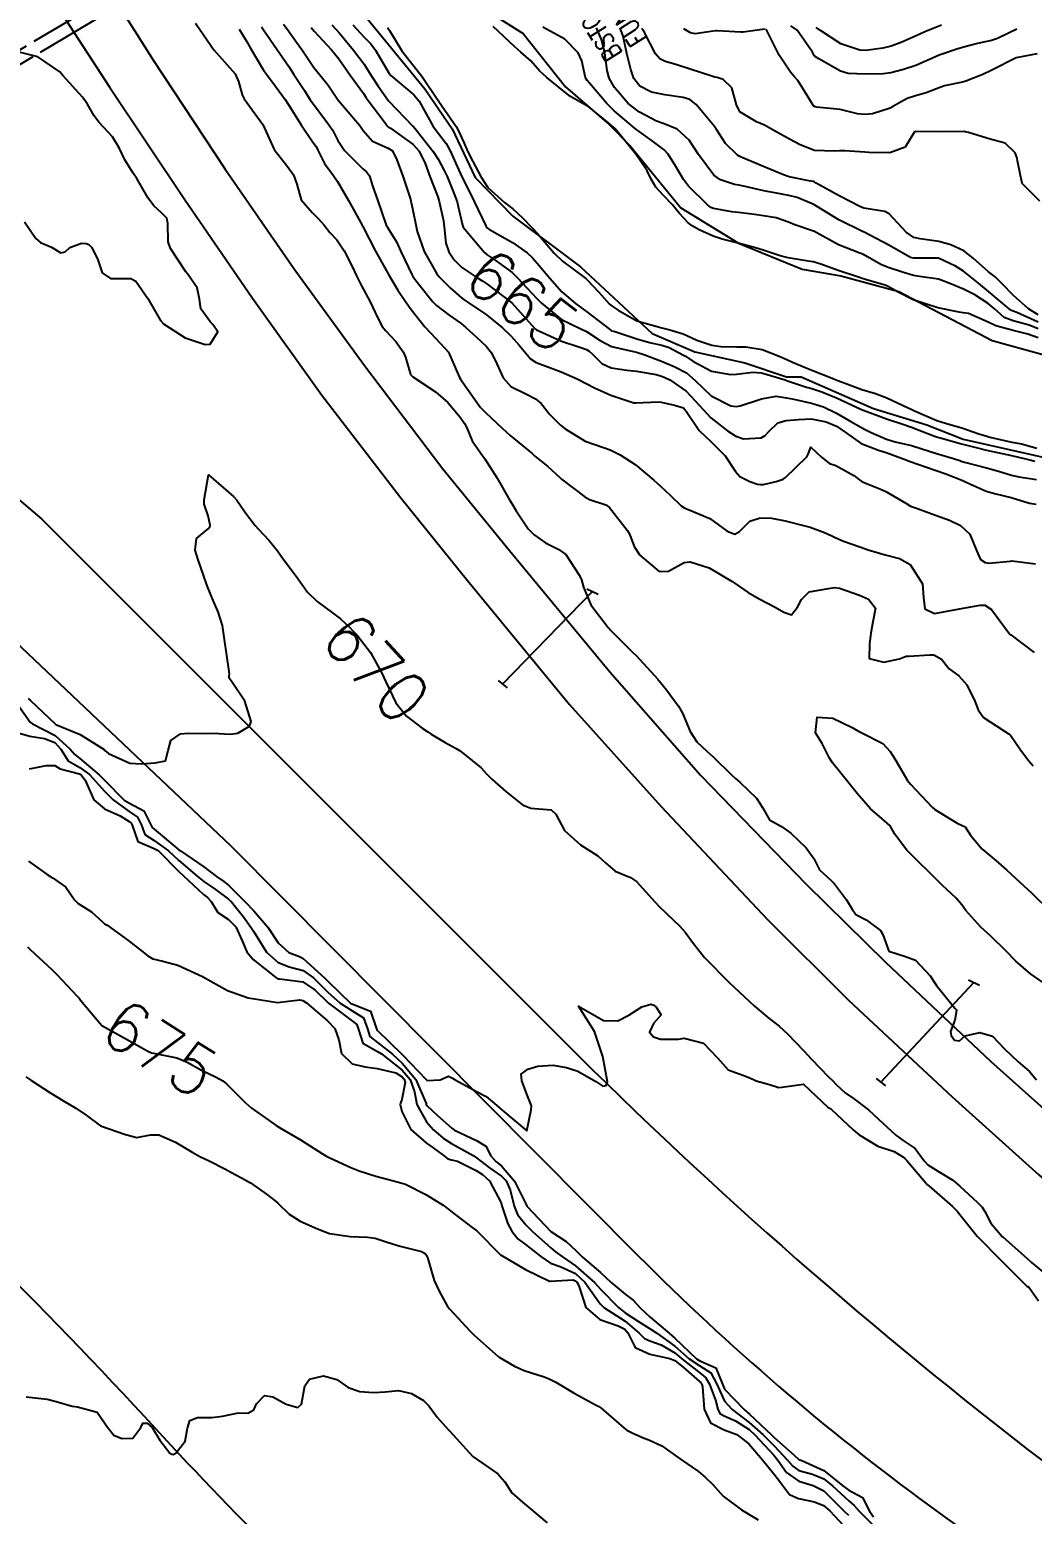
# Model space of a CAD drawing. Header units: metres. Extents: x 292545 to 299085, y 7450245 to 7463078.
# Drawn here: x 295280.7 to 295360.7, y 7462231.4 to 7462349.7 of the extents above; entities that cross this region are included whole.
import ezdxf
from ezdxf.enums import TextEntityAlignment as Align

# ---------------------------------------------------------------- set-up
doc = ezdxf.new("R2010")
doc.units = ezdxf.units.M
doc.linetypes.add('TRACEJADO', pattern=[8.7, 8, -0.7])
for name, color, linetype in [('BUEIRO', 151, 'Continuous'), ('Cotas', 45, 'Continuous'), ('Curvas de Nivel 1m', 11, 'Continuous'), ('Curvas de Nivel 5m', 15, 'Continuous'), ('Hidrografia', 140, 'Continuous'), ('Linha Férrea', 20, 'Continuous'), ('Pórtico', 62, 'Continuous'), ('TEXTO', 45, 'Continuous'), ('Vias Primárias', 230, 'Continuous')]:
    doc.layers.add(name, color=color, linetype=linetype)
doc.styles.add('ROMANS', font='romans', dxfattribs={"height": 0.2})
doc.styles.add('Style-STANDARD', font='STANDARD.shx')

msp = doc.modelspace()

# ---------------------------------------------------------------- linework, layer by layer
at = {"layer": 'BUEIRO', "linetype": 'TRACEJADO', "flags": 128}
for points in [[(295295.41, 7462357.3), (295276.47, 7462346.05)], [(295295.92, 7462356.44), (295276.98, 7462345.19)]]:
    msp.add_lwpolyline(points, dxfattribs=at)
at = {"layer": 'Curvas de Nivel 1m', "flags": 128}
for points, elevation in [([(295293.93, 7462350.24), (295295.16, 7462348.46), (295295.31, 7462348.23), (295295.39, 7462348.11), (295297.11, 7462346.21), (295297.36, 7462345.59), (295297.66, 7462344.52), (295297.81, 7462344.2), (295299.31, 7462342.18), (295300.21, 7462340.17), (295301.28, 7462338.82), (295301.75, 7462338.16), (295302.01, 7462337.4), (295302.37, 7462336.15), (295303.23, 7462335.14), (295303.75, 7462334.66), (295304.19, 7462334.13), (295304.65, 7462333.55), (295305.21, 7462332.96), (295305.79, 7462332.1), (295306.43, 7462330.85), (295306.77, 7462330.09), (295307.17, 7462329.31), (295307.84, 7462328.08), (295308.47, 7462326.74), (295308.82, 7462326.07), (295309.12, 7462325.71), (295309.92, 7462324.87), (295310.5, 7462324.05), (295310.68, 7462323.62), (295311.08, 7462322.24), (295311.26, 7462322.04), (295313.07, 7462320.85), (295314.05, 7462320.01), (295315.04, 7462318.84), (295315.38, 7462318.34), (295315.57, 7462317.99), (295315.99, 7462316.95), (295316.65, 7462315.98), (295317.01, 7462315.52), (295317.99, 7462313.96), (295318.97, 7462312.25), (295319.15, 7462311.95), (295319.52, 7462311.38), (295320.47, 7462309.93), (295320.93, 7462309.46), (295321.84, 7462308.83), (295322.92, 7462308.28), (295323.46, 7462307.89), (295324.56, 7462306.22), (295324.72, 7462305.88), (295324.88, 7462305.29), (295325.46, 7462303.87), (295326.84, 7462302.06), (295326.94, 7462301.95), (295327.02, 7462301.86), (295328.82, 7462300.08), (295329.07, 7462299.83), (295330.79, 7462297.95), (295330.85, 7462297.87), (295330.9, 7462297.81), (295331.5, 7462297.09), (295332.45, 7462295.79), (295332.76, 7462295.23), (295333.39, 7462293.78), (295333.91, 7462292.95), (295334.73, 7462292.18), (295335.21, 7462291.76), (295336.71, 7462290.3), (295337, 7462290.03), (295337.35, 7462289.73), (295338.68, 7462288.47), (295339.14, 7462287.71), (295339.7, 7462286.74), (295340.66, 7462286.2), (295341.41, 7462285.68), (295342.64, 7462284.5), (295343.25, 7462283.66), (295343.7, 7462282.74), (295344.61, 7462281.9), (295344.88, 7462281.64), (295345.85, 7462280.37), (295346.29, 7462279.62), (295346.58, 7462279.2), (295347.42, 7462278.76), (295348.56, 7462277.92), (295348.73, 7462277.6), (295349.22, 7462276.27), (295350.54, 7462275.83), (295351.36, 7462275.56), (295352.51, 7462274.29), (295353.03, 7462273.54), (295354.48, 7462271.73), (295354.58, 7462271.62), (295354.61, 7462271.53), (295354.48, 7462270.77), (295354.15, 7462269.85), (295354.18, 7462269.53), (295354.46, 7462269.17), (295354.85, 7462269.13), (295355.31, 7462269.52), (295356.47, 7462269.78), (295357.5, 7462269.49), (295358.45, 7462268.47), (295359.5, 7462267.47), (295360.43, 7462266.67), (295360.99, 7462266.02)], 669), ([(295297.41, 7462349.78), (295298, 7462348.8), (295298.36, 7462348.2), (295299.37, 7462346.51), (295299.59, 7462346.18), (295300.28, 7462345.24), (295301.09, 7462344.16), (295301.34, 7462343.78), (295302.36, 7462342.15), (295303.3, 7462340.77), (295303.56, 7462340.4), (295303.69, 7462340.13), (295304.22, 7462339.06), (295304.91, 7462338.12), (295305.27, 7462337.63), (295306.15, 7462336.1), (295307.22, 7462334.13), (295307.24, 7462334.09), (295307.27, 7462334.04), (295308.3, 7462332.08), (295309.18, 7462330.5), (295309.42, 7462330.07), (295310.06, 7462328.96), (295310.68, 7462328.05), (295311.14, 7462327.43), (295312.23, 7462326.03), (295313.11, 7462325.11), (295314.1, 7462324.01), (295314.9, 7462322.18), (295314.98, 7462322), (295315.08, 7462321.86), (295316.4, 7462319.98), (295316.67, 7462319.6), (295317.05, 7462319.2), (295318.39, 7462317.96), (295319.02, 7462317.38), (295320.77, 7462315.93), (295321, 7462315.74), (295322, 7462314.92), (295322.98, 7462314.03), (295323.13, 7462313.9), (295324.97, 7462312.49), (295325.36, 7462312.27), (295326.65, 7462311.85), (295326.96, 7462311.64), (295328.37, 7462309.84), (295328.56, 7462309.46), (295328.92, 7462308.52), (295329.37, 7462307.83), (295330.9, 7462306.54), (295331.66, 7462306.56), (295332.91, 7462307.25), (295333.37, 7462307.31), (295334.9, 7462306.83), (295336.73, 7462305.74), (295336.88, 7462305.63), (295338, 7462304.85), (295338.87, 7462304.36), (295340.16, 7462303.7), (295340.86, 7462303.3), (295341.45, 7462303.09), (295341.95, 7462303.68), (295342.26, 7462304.29), (295342.88, 7462304.92), (295344.4, 7462305.17), (295344.88, 7462305.25), (295345.3, 7462305.21), (295346.87, 7462304.65), (295347.6, 7462304.33), (295348.17, 7462303.61), (295347.94, 7462302.53), (295347.78, 7462301.61), (295347.68, 7462300.76), (295347.64, 7462299.61), (295348.81, 7462299.31), (295350.08, 7462299.58), (295350.61, 7462299.78), (295350.82, 7462299.79), (295352.48, 7462299.89), (295352.82, 7462299.89), (295353.42, 7462299.54), (295354.04, 7462298.77), (295354.8, 7462298.22), (295355.45, 7462297.51), (295356.08, 7462296.2), (295356.34, 7462295.5), (295356.76, 7462294.89), (295358.37, 7462293.86), (295358.74, 7462293.63), (295358.83, 7462293.57), (295358.92, 7462293.48), (295359.67, 7462292.4), (295360.35, 7462291.46), (295360.72, 7462291.05)], 668), ([(295299.19, 7462349.96), (295299.41, 7462349.64), (295300.42, 7462348.17), (295301.37, 7462346.78), (295301.79, 7462346.16), (295302.62, 7462344.88), (295303.09, 7462344.14), (295303.34, 7462343.78), (295304.6, 7462342.12), (295304.88, 7462341.69), (295305.3, 7462340.9), (295305.83, 7462340.1), (295307.28, 7462338.63), (295307.58, 7462338.39), (295307.81, 7462338.08), (295308.06, 7462337.28), (295308.47, 7462336.08), (295309.15, 7462334.14), (295309.19, 7462334.07), (295309.22, 7462334.01), (295309.96, 7462332.81), (295310.3, 7462332.05), (295311.18, 7462330.21), (295311.28, 7462330.04), (295311.73, 7462329.47), (295312.87, 7462328.02), (295313.15, 7462327.73), (295314.17, 7462326.98), (295315.13, 7462326.29), (295315.5, 7462325.99), (295316.34, 7462325.21), (295317.11, 7462324.49), (295317.54, 7462323.97), (295317.97, 7462323.08), (295318.46, 7462321.96), (295319.07, 7462321.28), (295320.34, 7462320.66), (295321.06, 7462320.3), (295321.49, 7462319.92), (295322.2, 7462319.06), (295323.04, 7462318.2), (295323.41, 7462317.9), (295325.02, 7462316.92), (295326.46, 7462316.41), (295327.01, 7462316.23), (295327.79, 7462315.84), (295329, 7462315.06), (295330.49, 7462313.81), (295330.98, 7462313.35), (295331.78, 7462312.61), (295332.65, 7462311.78), (295332.96, 7462311.57), (295333.29, 7462311.44), (295334.95, 7462310.75), (295336.33, 7462309.75), (295336.93, 7462309.51), (295337.32, 7462309.73), (295338.13, 7462310.54), (295338.95, 7462310.81), (295339.87, 7462310.78), (295340.95, 7462310.57), (295342.41, 7462310.2), (295342.94, 7462310.07), (295344.09, 7462309.65), (295344.67, 7462309.38), (295344.93, 7462309.24), (295345.6, 7462308.96), (295346.92, 7462308.5), (295347.58, 7462308.27), (295348.92, 7462307.86), (295350.06, 7462307.58), (295350.91, 7462307.08), (295351.9, 7462305.56), (295351.98, 7462304.45), (295352.1, 7462303.56), (295352.86, 7462303.18), (295354.73, 7462303.52), (295354.86, 7462303.56), (295356.51, 7462303.86), (295356.87, 7462303.84), (295357.41, 7462303.49), (295358.84, 7462301.57), (295358.89, 7462301.52), (295358.94, 7462301.48), (295360.82, 7462300.07)], 667), ([(295300.95, 7462350.16), (295301.41, 7462349.55), (295301.99, 7462348.74), (295302.41, 7462348.14), (295303.37, 7462346.72), (295303.84, 7462346.13), (295304.53, 7462345.3), (295305.32, 7462344.11), (295305.34, 7462344.08), (295307.04, 7462342.09), (295307.31, 7462341.69), (295308.06, 7462340.84), (295309.3, 7462340.28), (295309.65, 7462340.06), (295310, 7462339.34), (295310.46, 7462338.05), (295311.07, 7462336.22), (295311.12, 7462336.04), (295311.14, 7462335.94), (295311.24, 7462335.48), (295311.53, 7462334.04), (295311.61, 7462333.64), (295312.18, 7462332.03), (295313.18, 7462330.27), (295313.28, 7462330.12), (295313.37, 7462330.02), (295314.28, 7462329.12), (295315.16, 7462328.35), (295315.36, 7462328.2), (295315.68, 7462327.99), (295317.14, 7462326.99), (295318.43, 7462325.96), (295319.12, 7462325.28), (295319.75, 7462324.58), (295320.28, 7462323.93), (295320.65, 7462323.48), (295321.1, 7462323.2), (295322.24, 7462322.76), (295323.09, 7462322.46), (295324.38, 7462321.89), (295325.08, 7462321.53), (295325.76, 7462321.18), (295327.06, 7462320.58), (295328.89, 7462319.99), (295329.06, 7462319.98), (295330.82, 7462320.05), (295331.06, 7462320.03), (295332.14, 7462319.79), (295332.84, 7462319.57), (295333.05, 7462319.32), (295334.1, 7462317.77), (295335.02, 7462316.9), (295336.16, 7462315.75), (295336.99, 7462314.5), (295337.35, 7462314.1), (295338.15, 7462313.72), (295338.76, 7462313.49), (295338.98, 7462313.46), (295339.22, 7462313.47), (295340.24, 7462313.7), (295340.79, 7462313.89), (295340.99, 7462314.02), (295342.67, 7462315.67), (295342.79, 7462315.88), (295343.01, 7462316.44), (295343.84, 7462315.65), (295344.49, 7462315.14), (295345, 7462314.97), (295346.43, 7462314.19), (295346.98, 7462313.77), (295347.08, 7462313.71), (295347.32, 7462313.61), (295348.51, 7462313.13), (295348.98, 7462312.91), (295350.57, 7462311.97), (295350.96, 7462311.75), (295351.43, 7462311.57), (295352.95, 7462311.03), (295354.05, 7462310.63), (295354.94, 7462310.2), (295355.67, 7462309.51), (295356.22, 7462308.2), (295356.53, 7462307.5), (295356.91, 7462307.24), (295357.2, 7462307.21), (295358.91, 7462307.36), (295359.02, 7462307.37), (295360.91, 7462307.14)], 666), ([(295304.82, 7462350.12), (295305.41, 7462349.46), (295306.54, 7462348.1), (295307.38, 7462346.97), (295307.95, 7462346.08), (295308.51, 7462345.22), (295309.34, 7462344.06), (295311.28, 7462342.04), (295311.31, 7462342), (295312.88, 7462340.02), (295313.29, 7462339.41), (295313.77, 7462338.51), (295314.01, 7462338.01), (295314.55, 7462336.7), (295314.79, 7462336), (295314.88, 7462335.64), (295315.22, 7462334.13), (295315.29, 7462333.99), (295315.54, 7462333.67), (295316.97, 7462331.97), (295317.19, 7462331.78), (295317.82, 7462331.34), (295319.18, 7462330.36), (295319.39, 7462330.16), (295319.6, 7462329.94), (295320.37, 7462329.14), (295321.16, 7462328.29), (295321.52, 7462327.92), (295323.13, 7462326.63), (295324.65, 7462325.88), (295325.12, 7462325.66), (295326.2, 7462324.95), (295327.11, 7462324.47), (295328.86, 7462324.08), (295329.1, 7462324.02), (295329.69, 7462323.82), (295331.1, 7462323.3), (295332.16, 7462322.86), (295333.09, 7462322.36), (295333.79, 7462321.77), (295335.06, 7462320.54), (295336.63, 7462319.74), (295337.05, 7462319.68), (295337.37, 7462319.74), (295339.06, 7462320.31), (295340.25, 7462320.51), (295341.06, 7462320.39), (295341.64, 7462320.26), (295343.06, 7462319.96), (295344.02, 7462319.65), (295345.05, 7462319.16), (295346.18, 7462318.49), (295347.04, 7462318.01), (295347.29, 7462317.87), (295347.8, 7462317.61), (295349.03, 7462317.08), (295349.73, 7462316.87), (295351.02, 7462316.59), (295352.44, 7462316.13), (295353.01, 7462315.93), (295354.38, 7462315.53), (295354.87, 7462315.39), (295355, 7462315.34), (295355.26, 7462315.26), (295357, 7462314.79), (295357.97, 7462314.52), (295358.99, 7462314.2), (295359.58, 7462314.07), (295360.99, 7462313.86)], 664), ([(295306.48, 7462350.1), (295307.4, 7462349.13), (295307.92, 7462348.61), (295308.28, 7462348.08), (295309.37, 7462346.22), (295309.51, 7462346.06), (295311.35, 7462344.54), (295311.77, 7462344.04), (295312.34, 7462343.02), (295312.88, 7462342.02), (295313.31, 7462341.45), (295313.93, 7462340.64), (295314.26, 7462340.01), (295314.58, 7462339.3), (295315.18, 7462337.99), (295315.27, 7462337.8), (295316.19, 7462335.98), (295317.09, 7462334.1), (295317.16, 7462333.97), (295317.22, 7462333.9), (295317.39, 7462333.8), (295319.21, 7462332.76), (295320.39, 7462331.93), (295320.8, 7462331.54), (295321.18, 7462331.1), (295322.18, 7462329.91), (295323.16, 7462328.84), (295324.23, 7462327.89), (295325.14, 7462327.22), (295326.94, 7462325.85), (295327.05, 7462325.78), (295327.12, 7462325.73), (295327.29, 7462325.68), (295329.12, 7462325.09), (295330.15, 7462324.79), (295331.11, 7462324.58), (295331.7, 7462324.39), (295332.84, 7462323.78), (295333.02, 7462323.7), (295333.1, 7462323.65), (295333.58, 7462323.29), (295335.08, 7462322.5), (295336.59, 7462322.23), (295337.08, 7462322.26), (295338.39, 7462322.42), (295339.08, 7462322.36), (295340.95, 7462321.82), (295341.07, 7462321.77), (295341.29, 7462321.69), (295342.65, 7462321.24), (295343.07, 7462321.11), (295343.87, 7462320.85), (295345.06, 7462320.38), (295346.65, 7462319.62), (295347.05, 7462319.45), (295348.4, 7462318.95), (295349.04, 7462318.69), (295350.34, 7462318.27), (295351.04, 7462318.04), (295352.25, 7462317.56), (295353.03, 7462317.28), (295353.41, 7462317.16), (295355.02, 7462316.71), (295356.09, 7462316.44), (295357.01, 7462316.21), (295358.63, 7462315.86), (295359.01, 7462315.78), (295360.35, 7462315.46), (295360.87, 7462315.32)], 663), ([(295309.26, 7462349.91), (295309.41, 7462349.67), (295310.38, 7462348.05), (295311.37, 7462346.79), (295311.98, 7462346.03), (295313.28, 7462344.09), (295313.32, 7462344.02), (295313.34, 7462343.99), (295314.72, 7462342), (295314.94, 7462341.62), (295315.3, 7462340.78), (295315.65, 7462339.99), (295316.05, 7462339.21), (295316.72, 7462337.98), (295317.26, 7462337.15), (295318.57, 7462335.96), (295319.24, 7462335.45), (295320.01, 7462334.72), (295320.79, 7462333.93), (295321.22, 7462333.48), (295322.55, 7462331.91), (295323.19, 7462331.27), (295325.06, 7462329.88), (295325.17, 7462329.79), (295326.09, 7462328.79), (295326.96, 7462327.85), (295327.15, 7462327.69), (295327.63, 7462327.37), (295329.13, 7462326.51), (295330.93, 7462326.01), (295331.13, 7462325.97), (295331.75, 7462325.8), (295332.81, 7462325.47), (295333.12, 7462325.34), (295333.91, 7462324.98), (295335.11, 7462324.58), (295335.83, 7462324.46), (295337.11, 7462324.43), (295337.81, 7462324.43), (295339.11, 7462324.23), (295340.47, 7462323.7), (295341.1, 7462323.42), (295341.55, 7462323.23), (295343.09, 7462322.57), (295344.84, 7462321.88), (295345.08, 7462321.79), (295345.46, 7462321.64), (295347.07, 7462321.05), (295348.17, 7462320.71), (295349.06, 7462320.39), (295350.77, 7462319.57), (295351.05, 7462319.44), (295351.28, 7462319.34), (295353.04, 7462318.57), (295353.83, 7462318.33), (295355.04, 7462317.99), (295356.41, 7462317.51), (295357.03, 7462317.31), (295357.28, 7462317.25), (295359.02, 7462316.84), (295359.79, 7462316.7), (295361.02, 7462316.37)], 662), ([(295361.12, 7462325.16), (295360.3, 7462325.46), (295359.13, 7462325.75), (295357.76, 7462326.12), (295357.13, 7462326.42), (295355.57, 7462327.09), (295355.14, 7462327.16), (295354.82, 7462327.2), (295353.14, 7462327.55), (295351.15, 7462328.2), (295349.91, 7462328.83), (295349.17, 7462329.24), (295348.92, 7462329.35), (295348.09, 7462329.61), (295347.35, 7462329.8), (295347.18, 7462329.86), (295346.81, 7462329.99), (295345.18, 7462330.54), (295343.81, 7462331.03), (295343.19, 7462331.21), (295342.8, 7462331.28), (295341.19, 7462331.54), (295340.55, 7462331.7), (295339.2, 7462332.14), (295338.59, 7462332.33), (295337.21, 7462332.7), (295335.94, 7462333.03), (295335.22, 7462333.27), (295334.11, 7462333.77), (295333.53, 7462334.08), (295333.23, 7462334.33), (295332.53, 7462335.08), (295331.94, 7462335.79), (295331.25, 7462336.52), (295330.63, 7462337.18), (295330.26, 7462337.82), (295329.94, 7462338.48), (295329.29, 7462339.46), (295329.01, 7462339.83), (295327.81, 7462341.34), (295327.37, 7462341.85), (295327.31, 7462341.91), (295326.9, 7462342.27), (295325.34, 7462343.54), (295324.77, 7462343.88), (295323.85, 7462344.4), (295323.35, 7462344.78), (295321.94, 7462345.91), (295321.37, 7462346.45), (295320.68, 7462347.23), (295319.89, 7462347.94), (295319.39, 7462348.36), (295317.66, 7462349.97)], 662), ([(295361.13, 7462325.88), (295360.4, 7462326.18), (295359.13, 7462326.51), (295358.42, 7462326.77), (295357.61, 7462327.49), (295357.15, 7462327.91), (295356.07, 7462328.6), (295355.17, 7462329.04), (295353.95, 7462329.54), (295353.4, 7462329.77), (295353.18, 7462329.83), (295351.67, 7462330.06), (295351.18, 7462330.13), (295350.4, 7462330.36), (295349.18, 7462330.78), (295348.59, 7462331), (295347.51, 7462331.62), (295347.2, 7462331.8), (295346.91, 7462331.91), (295345.21, 7462332.58), (295343.25, 7462333.66), (295343.22, 7462333.67), (295341.72, 7462334.18), (295341.23, 7462334.39), (295340.25, 7462334.72), (295339.23, 7462334.89), (295338.51, 7462334.99), (295337.24, 7462335.14), (295336.71, 7462335.21), (295335.24, 7462335.46), (295335.03, 7462335.55), (295334.77, 7462335.76), (295333.26, 7462337.26), (295332.85, 7462337.78), (295332.25, 7462338.82), (295331.63, 7462339.8), (295331.3, 7462340.15), (295330.35, 7462340.86), (295329.31, 7462341.6), (295329.02, 7462341.83), (295327.33, 7462343.25), (295326.72, 7462343.86), (295325.36, 7462345.46), (295325.16, 7462345.67), (295325.03, 7462345.88), (295324.73, 7462347.23), (295324.44, 7462347.88), (295323.4, 7462348.98), (295321.62, 7462349.92)], 663), ([(295361.13, 7462326.4), (295359.42, 7462327.19), (295359.14, 7462327.28), (295359, 7462327.33), (295358.81, 7462327.47), (295357.16, 7462328.85), (295356.36, 7462329.51), (295355.18, 7462330.48), (295354.54, 7462330.88), (295353.19, 7462331.52), (295353.17, 7462331.52), (295351.19, 7462331.51), (295350.94, 7462331.57), (295349.21, 7462332.54), (295347.26, 7462333.58), (295347.22, 7462333.6), (295347.17, 7462333.62), (295345.23, 7462334.56), (295343.45, 7462335.66), (295343.24, 7462335.78), (295341.9, 7462336.34), (295341.25, 7462336.51), (295340.26, 7462336.69), (295339.25, 7462336.88), (295337.76, 7462337.23), (295337.26, 7462337.32), (295336.92, 7462337.39), (295335.8, 7462337.75), (295335.27, 7462338.13), (295334.05, 7462339.77), (295333.3, 7462340.92), (295332.34, 7462341.79), (295331.32, 7462342.21), (295330.7, 7462342.44), (295329.33, 7462343.14), (295328.45, 7462343.84), (295327.36, 7462345.11), (295326.91, 7462345.85), (295326.76, 7462346.47), (295326.58, 7462347.86), (295326.31, 7462348.95), (295325.9, 7462349.87)], 664), ([(295361.25, 7462336.05), (295359.86, 7462337.46), (295359.49, 7462339.27), (295359.46, 7462339.47), (295359.3, 7462339.92), (295358.51, 7462340.69), (295357.31, 7462340.99), (295355.58, 7462341.52), (295355.31, 7462341.59), (295355.23, 7462341.6), (295353.31, 7462341.59), (295351.35, 7462341.6), (295351.31, 7462341.6), (295351.29, 7462341.59), (295351.27, 7462341.57), (295350.53, 7462340.35), (295349.3, 7462339.9), (295347.62, 7462339.94), (295347.3, 7462339.97), (295345.72, 7462340.06), (295345.3, 7462340.06), (295344.89, 7462340.05), (295343.3, 7462340.09), (295342.16, 7462340.54), (295341.31, 7462341), (295340.04, 7462341.7), (295339.32, 7462342.11), (295338.67, 7462342.37), (295337.33, 7462343.17), (295337.07, 7462343.73), (295336.71, 7462345.09), (295336.01, 7462345.75), (295335.53, 7462345.92), (295335.36, 7462345.95), (295335.12, 7462346.01), (295333.37, 7462346.59), (295332.23, 7462346.94), (295331.38, 7462347.19), (295330.97, 7462347.4), (295330.61, 7462347.81), (295329.75, 7462349.49), (295329.54, 7462349.83)], 666), ([(295339.35, 7462349.78), (295338.94, 7462349.71), (295337.61, 7462349.52), (295337.41, 7462349.53), (295335.53, 7462349.64), (295335.41, 7462349.63), (295333.78, 7462349.4), (295333.41, 7462349.48), (295332.87, 7462349.79)], 667), ([(295361.04, 7462347.81), (295359.38, 7462347.47), (295357.37, 7462346.46), (295356.72, 7462346.15), (295355.36, 7462345.61), (295355.29, 7462345.59), (295354.96, 7462345.52), (295353.65, 7462345.25), (295353.36, 7462345.15), (295352.21, 7462344.69), (295351.35, 7462344.46), (295350.68, 7462344.24), (295349.53, 7462343.59), (295349.41, 7462343.52), (295349.33, 7462343.48), (295347.91, 7462343.02), (295347.33, 7462342.96), (295346.73, 7462343.03), (295345.34, 7462343.35), (295343.45, 7462343.55), (295343.34, 7462343.57), (295343.22, 7462343.66), (295342.51, 7462344.83), (295341.97, 7462345.68), (295341.68, 7462345.99), (295341.37, 7462346.33), (295340.47, 7462347.7), (295339.52, 7462349.6), (295339.46, 7462349.71), (295339.44, 7462349.74)], 667), ([(295359.42, 7462349.77), (295358.81, 7462349.48), (295357.88, 7462349.02), (295357.4, 7462348.86), (295356.29, 7462348.62), (295355.4, 7462348.38), (295354.73, 7462348.19), (295353.39, 7462347.75), (295353.24, 7462347.69), (295352.94, 7462347.55), (295351.38, 7462346.88), (295350.4, 7462346.55), (295349.37, 7462346.29), (295348.76, 7462346.21), (295347.37, 7462346.17), (295345.98, 7462346.24), (295345.37, 7462346.42), (295343.63, 7462347.41), (295343.38, 7462347.55), (295343.32, 7462347.6), (295343.27, 7462347.66), (295343.13, 7462347.92), (295341.9, 7462349.68), (295341.42, 7462350.04)], 668), ([(295353.42, 7462350.08), (295352.1, 7462349.56), (295351.64, 7462349.34), (295351.41, 7462349.23), (295350.26, 7462348.72), (295349.4, 7462348.41), (295348.74, 7462348.25), (295347.39, 7462348.07), (295346.92, 7462348.08), (295345.4, 7462348.59), (295343.77, 7462349.66), (295343.42, 7462349.9)], 669), ([(295280.3, 7462334.41), (295281.21, 7462333.09), (295281.57, 7462332.76), (295282.45, 7462332.38), (295283.2, 7462331.93), (295283.56, 7462332.01), (295283.92, 7462332.36), (295284.86, 7462332.7), (295285.21, 7462332.69), (295285.44, 7462332.59), (295285.67, 7462332.35), (295286.14, 7462331.39), (295286.5, 7462330.34), (295287.17, 7462329.9), (295288.77, 7462329.9), (295289.17, 7462329.68), (295290.13, 7462328.29), (295291.14, 7462326.55), (295291.38, 7462326.28), (295293.12, 7462325.16), (295294.71, 7462324.63), (295295.11, 7462324.66), (295295.71, 7462325.64), (295295.32, 7462326.23), (295295.13, 7462326.42), (295294.37, 7462327.47), (295294.25, 7462328.24), (295294.06, 7462329.14), (295293.31, 7462330.26), (295293.18, 7462330.43), (295291.94, 7462332.27), (295291.75, 7462332.81), (295291.72, 7462334.27), (295291.64, 7462334.69), (295291.23, 7462335.12), (295290.62, 7462335.67), (295290.17, 7462336.29), (295289.27, 7462337.85), (295288.96, 7462338.3), (295288.31, 7462339.34), (295287.85, 7462340.32), (295287.31, 7462341.19), (295286.24, 7462342.34), (295285.86, 7462342.87), (295285.34, 7462343.8), (295284.92, 7462344.35), (295283.36, 7462346.07), (295283.23, 7462346.24), (295283.11, 7462346.37), (295281.38, 7462347.57), (295279.88, 7462347.92)], 669), ([(295279.42, 7462296.41), (295280.75, 7462294.53), (295280.93, 7462294.4), (295282.74, 7462293.46), (295283.95, 7462292.36), (295284.31, 7462291.94), (295284.72, 7462291.62), (295286.26, 7462290.33), (295286.7, 7462289.88), (295288.25, 7462288.31), (295288.67, 7462288.06), (295289.82, 7462287.44), (295290.41, 7462286.28), (295290.49, 7462286.12), (295290.65, 7462285.98), (295292.27, 7462284.63), (295292.63, 7462284.33), (295292.74, 7462284.26), (295294.61, 7462282.99), (295295.61, 7462282.22), (295296.19, 7462281.81), (295296.6, 7462281.5), (295297.9, 7462280.2), (295298.58, 7462279.49), (295299.7, 7462278.18), (295300.54, 7462276.93), (295301.37, 7462276.16), (295302.24, 7462275.85), (295302.53, 7462275.69), (295304.24, 7462274.12), (295304.51, 7462273.85), (295306.32, 7462272.1), (295306.48, 7462272.03), (295307.88, 7462271.48), (295308.38, 7462270.07), (295308.4, 7462270.01), (295308.46, 7462269.95), (295310.4, 7462268.05), (295310.44, 7462268.01), (295312.33, 7462266.03), (295312.41, 7462265.96), (295313.45, 7462266.01), (295314.12, 7462266.3), (295314.42, 7462266.15), (295314.64, 7462266), (295316.4, 7462265.06), (295317.11, 7462264.68), (295317.97, 7462263.96), (295318.39, 7462263.59), (295320.36, 7462261.93), (295320.7, 7462263.62), (295320.72, 7462263.93), (295320.4, 7462264.72), (295319.95, 7462265.93), (295319.9, 7462266.45), (295320.43, 7462266.87), (295321.24, 7462267.11), (295322.43, 7462267.17), (295323.51, 7462266.98), (295324.42, 7462266.69), (295325.86, 7462265.87), (295326.41, 7462265.51), (295326.69, 7462265.57), (295326.78, 7462265.86), (295326.43, 7462267.86), (295325.76, 7462269.87), (295324.48, 7462271.88), (295326.47, 7462270.74), (295327.6, 7462270.72), (295328.48, 7462271.17), (295329.54, 7462271.82), (295330.25, 7462272.05), (295330.49, 7462271.97), (295330.68, 7462271.81), (295331.08, 7462271.2), (295330.47, 7462270.51), (295330.13, 7462269.82), (295330.46, 7462269.44), (295331.02, 7462269.24), (295332.45, 7462269.26), (295332.91, 7462269.33), (295334.45, 7462268.93), (295335.55, 7462267.75), (295336.42, 7462266.81), (295337.87, 7462266.27), (295338.42, 7462266.03), (295338.64, 7462265.94), (295339.52, 7462265.7), (295340.2, 7462265.48), (295340.41, 7462265.41), (295340.68, 7462265.42), (295342.41, 7462265.67), (295344.39, 7462263.81), (295344.49, 7462263.75), (295344.64, 7462263.65), (295346.37, 7462262.03), (295346.85, 7462261.62), (295348.35, 7462260.71), (295349.65, 7462260.29), (295350.35, 7462259.87), (295350.5, 7462259.74), (295350.66, 7462259.58), (295352.31, 7462257.65), (295352.41, 7462257.55), (295354.3, 7462255.92), (295354.67, 7462255.53), (295356.27, 7462253.54), (295356.28, 7462253.52), (295358.24, 7462251.54), (295358.31, 7462251.48), (295360.22, 7462249.57), (295360.29, 7462249.53), (295360.4, 7462249.46), (295361.15, 7462248.38)], 671), ([(295361.97, 7462273.44), (295360.52, 7462274.45), (295359.34, 7462275.47), (295358.54, 7462276.29), (295357.32, 7462277.49), (295356.56, 7462278.19), (295355.35, 7462279.52), (295355.03, 7462279.97), (295354.59, 7462280.5), (295353.47, 7462281.54), (295352.61, 7462282.37), (295351.42, 7462283.56), (295350.63, 7462284.34), (295349.69, 7462285.58), (295349.32, 7462286.25), (295348.67, 7462286.83), (295347.77, 7462287.61), (295346.69, 7462288.83), (295346.05, 7462289.63), (295344.72, 7462291.29), (295344.48, 7462291.64), (295343.9, 7462292.82), (295343.37, 7462293.66), (295343.51, 7462294.91), (295344.76, 7462294.83), (295346.29, 7462294.09), (295346.75, 7462293.83), (295347.17, 7462293.62), (295348.74, 7462292.82), (295349.33, 7462292.19), (295349.69, 7462291.59), (295350.7, 7462289.88), (295350.94, 7462289.57), (295352.67, 7462287.75), (295352.88, 7462287.55), (295354.66, 7462286.46), (295355.32, 7462286.18), (295355.72, 7462285.51), (295356.64, 7462284.42), (295357.74, 7462283.49), (295358.62, 7462282.72), (295359.99, 7462281.47), (295360.59, 7462280.91), (295362.1, 7462279.44)], 669), ([(295279.35, 7462293.81), (295280.74, 7462293.4), (295281.89, 7462293.23), (295282.73, 7462292.9), (295283.19, 7462292.37), (295283.78, 7462291.43), (295284.71, 7462290.9), (295285.5, 7462290.34), (295286.69, 7462289.01), (295287.37, 7462288.32), (295288.66, 7462287.41), (295289.32, 7462286.96), (295289.62, 7462286.3), (295289.91, 7462285.56), (295290.64, 7462285.08), (295291.78, 7462284.27), (295292.62, 7462283.5), (295294.06, 7462282.25), (295294.6, 7462281.82), (295295.53, 7462281.17), (295296.58, 7462280.42), (295296.8, 7462280.21), (295297.77, 7462279), (295298.36, 7462278.19), (295298.56, 7462277.86), (295299.6, 7462276.18), (295300.52, 7462275.35), (295301.4, 7462275.03), (295302.52, 7462274.72), (295303.36, 7462274.13), (295304.5, 7462273.01), (295305.47, 7462272.11), (295306.48, 7462271.47), (295307.34, 7462270.95), (295307.65, 7462270.08), (295307.85, 7462269.47), (295308.45, 7462268.98), (295309.64, 7462268.06), (295310.43, 7462267.35), (295311.51, 7462266.04), (295312.32, 7462264.11), (295312.34, 7462264.03), (295312.39, 7462263.95), (295313.23, 7462263.17), (295314.37, 7462262.15), (295314.58, 7462262), (295316.35, 7462261.16), (295317.1, 7462260.72), (295317.5, 7462259.96), (295317.88, 7462259.5), (295318.33, 7462259.14), (295319.38, 7462257.94), (295320.3, 7462256.08), (295320.37, 7462255.93), (295322.27, 7462253.91), (295323.49, 7462253.12), (295324.26, 7462252.4), (295324.8, 7462251.87), (295326.23, 7462250.64), (295327.09, 7462249.85), (295328.21, 7462248.92), (295328.83, 7462248.45), (295329.39, 7462247.82), (295330.19, 7462247.1), (295331.74, 7462245.79), (295332.17, 7462245.41), (295333.88, 7462243.77), (295334.15, 7462243.62), (295335.43, 7462243.04), (295335.96, 7462241.74), (295336.13, 7462241.34), (295337.68, 7462239.72), (295338.1, 7462239.35), (295339.87, 7462237.7), (295340.08, 7462237.5), (295341.66, 7462236.08), (295342.05, 7462235.75), (295342.28, 7462235.67), (295344.05, 7462234.86), (295345.54, 7462233.63), (295346.03, 7462233.3), (295347.12, 7462232.71), (295347.68, 7462231.61), (295348.01, 7462231.17)], 672), ([(295280.71, 7462290.81), (295282.04, 7462291.06), (295282.71, 7462291.06), (295283.14, 7462290.8), (295284.7, 7462290.4), (295284.8, 7462290.35), (295285.13, 7462289.91), (295285.82, 7462288.34), (295286.67, 7462287.62), (295287.92, 7462287.06), (295288.66, 7462286.6), (295288.82, 7462286.47), (295288.89, 7462286.31), (295289.34, 7462285), (295290.63, 7462284.46), (295290.96, 7462284.28), (295292.61, 7462282.63), (295292.99, 7462282.26), (295294.59, 7462280.79), (295294.89, 7462280.54), (295295.19, 7462280.23), (295295.72, 7462279.36), (295296.57, 7462278.79), (295297.15, 7462278.2), (295297.66, 7462277.08), (295298.02, 7462276.2), (295298.53, 7462275.6), (295300.34, 7462274.17), (295300.51, 7462274.07), (295300.63, 7462274.05), (295302.51, 7462273.81), (295303.48, 7462273.15), (295304.48, 7462272.17), (295304.54, 7462272.12), (295306.47, 7462270.68), (295306.79, 7462270.42), (295306.91, 7462270.09), (295307.29, 7462268.93), (295308.44, 7462268.26), (295308.78, 7462268.07), (295310.42, 7462266.77), (295311.05, 7462266.04), (295311.4, 7462265.05), (295311.59, 7462264.04), (295312.37, 7462262.65), (295312.92, 7462262.02), (295313.69, 7462261.35), (295314.35, 7462260.92), (295316.07, 7462259.98), (295316.34, 7462259.79), (295317.37, 7462259), (295318.33, 7462258.34), (295318.71, 7462257.95), (295319.02, 7462257.23), (295319.35, 7462255.94), (295319.62, 7462255.28), (295320.28, 7462254.46), (295320.82, 7462253.92), (295322.26, 7462252.61), (295322.64, 7462252.29), (295323.2, 7462251.9), (295324.24, 7462251.19), (295325.74, 7462249.86), (295326.22, 7462249.33), (295327.66, 7462247.85), (295328.2, 7462247.44), (295329.26, 7462246.75), (295330.18, 7462246.16), (295330.71, 7462245.8), (295332.16, 7462244.77), (295333.31, 7462243.78), (295334.15, 7462243.2), (295335.04, 7462242.65), (295335.51, 7462241.75), (295336.11, 7462240.39), (295336.72, 7462239.73), (295338.09, 7462238.69), (295339.19, 7462237.71), (295340.07, 7462236.82), (295341.14, 7462235.68), (295341.57, 7462235.2), (295342.04, 7462234.87), (295343.13, 7462234.57), (295344.04, 7462234.2), (295344.72, 7462233.64), (295346.02, 7462232.45), (295346.47, 7462232.07), (295346.85, 7462231.62), (295348, 7462230.47)], 673), ([(295280.62, 7462283.45), (295282.12, 7462282.38), (295282.41, 7462282.19), (295282.6, 7462282.08), (295283.61, 7462281.38), (295284.29, 7462280.36), (295284.58, 7462280.06), (295285.64, 7462279.41), (295286.57, 7462278.56), (295286.69, 7462278.45), (295286.9, 7462278.33), (295288.55, 7462277.13), (295289.63, 7462276.29), (295290.14, 7462275.9), (295290.53, 7462275.65), (295291.34, 7462275.46), (295292.52, 7462275.16), (295294.51, 7462274.24), (295296.5, 7462273.12), (295298.13, 7462272.55), (295298.49, 7462272.48), (295300.48, 7462272.17), (295302.24, 7462272.39), (295302.49, 7462272.34), (295302.78, 7462272.14), (295304.47, 7462270.7), (295305.06, 7462270.11), (295305.38, 7462269.19), (295305.59, 7462268.11), (295306.43, 7462267.28), (295307.47, 7462267.04), (295308.43, 7462266.91), (295309.91, 7462266.57), (295310.42, 7462266.24), (295310.58, 7462266.05), (295310.66, 7462265.8), (295310.4, 7462264.45), (295310.28, 7462264.16), (295310.27, 7462264.05), (295310.38, 7462263.49), (295311.11, 7462262.04), (295312.35, 7462260.95), (295312.9, 7462260.58), (295313.69, 7462260.01), (295314.05, 7462259.71), (295314.34, 7462259.63), (295314.82, 7462259.52), (295316.33, 7462258.77), (295316.82, 7462258.47), (295317.38, 7462257.96), (295318.3, 7462256.2), (295318.36, 7462255.96), (295318.85, 7462254.53), (295319.15, 7462253.95), (295319.65, 7462253.32), (295320.26, 7462252.87), (295321.47, 7462251.92), (295322.25, 7462251.39), (295323.01, 7462251.13), (295324.23, 7462250.56), (295324.98, 7462249.87), (295326.21, 7462248.15), (295326.5, 7462247.86), (295328.19, 7462246.76), (295329.32, 7462245.82), (295329.73, 7462245.38), (295330.17, 7462245.19), (295331.07, 7462244.89), (295332.16, 7462244.25), (295332.72, 7462243.78), (295334.14, 7462242.65), (295334.64, 7462242.26), (295334.92, 7462241.76), (295335.4, 7462240.46), (295335.59, 7462239.75), (295335.75, 7462239.4), (295336.1, 7462239.21), (295337, 7462238.82), (295338.09, 7462238.13), (295338.54, 7462237.72), (295340.06, 7462236.08), (295340.36, 7462235.7), (295341.07, 7462234.71), (295342.04, 7462234.02), (295343.19, 7462233.66), (295344.03, 7462233.24), (295345.66, 7462231.63), (295346.01, 7462231.31)], 674), ([(295280.41, 7462266.25), (295280.82, 7462265.98), (295282.4, 7462264.94), (295283.36, 7462264.37), (295284.39, 7462263.76), (295285.23, 7462263.2), (295286.37, 7462262.33), (295288.36, 7462261.64), (295289.25, 7462261.41), (295290.36, 7462261.63), (295291.01, 7462261.63), (295292.35, 7462261.05), (295293.67, 7462260.25), (295294.34, 7462259.87), (295295.03, 7462259.54), (295296.33, 7462258.88), (295296.76, 7462258.64), (295297.6, 7462258.2), (295298.32, 7462257.79), (295299.59, 7462256.89), (295300.3, 7462256.37), (295300.51, 7462256.17), (295301.42, 7462255.29), (295302.28, 7462254.75), (295303.66, 7462254.13), (295304.27, 7462253.88), (295304.61, 7462253.77), (295306.27, 7462253.51), (295307.65, 7462253.46), (295308.27, 7462253.38), (295309.29, 7462253.04), (295310.26, 7462252.76), (295311.97, 7462252.32), (295312.25, 7462252.17), (295312.31, 7462252.09), (295312.34, 7462252.03), (295312.44, 7462251.84), (295312.98, 7462250.02), (295313.36, 7462249.16), (295314.01, 7462248), (295314.2, 7462247.75), (295315.84, 7462245.98), (295316.17, 7462245.66), (295318.07, 7462243.96), (295318.15, 7462243.9), (295319.38, 7462243.18), (295320.14, 7462242.84), (295321.73, 7462242.32), (295322.14, 7462242.17), (295322.67, 7462241.9), (295324.12, 7462241.02), (295325.89, 7462240.08), (295326.1, 7462239.96), (295326.25, 7462239.86), (295328.09, 7462238.26), (295328.33, 7462238.08), (295328.82, 7462237.83), (295329.7, 7462237.44), (295330.08, 7462237.3), (295331.11, 7462236.84), (295332.06, 7462236.17), (295332.6, 7462235.78), (295334.04, 7462234.79), (295334.59, 7462234.31), (295335.18, 7462233.75), (295335.59, 7462233.31), (295336.02, 7462232.83), (295337.48, 7462231.73), (295338.01, 7462231.4), (295338.79, 7462230.92)], 676), ([(295280.45, 7462240.74), (295282.11, 7462240.56), (295282.83, 7462240.37), (295284.11, 7462239.99), (295284.54, 7462239.93), (295286.1, 7462239.51), (295286.93, 7462238.33), (295287.42, 7462237.67), (295288.07, 7462237.41), (295288.93, 7462237.44), (295289.57, 7462238.3), (295289.75, 7462238.63), (295290.09, 7462238.63), (295290.49, 7462238.28), (295291.09, 7462237.29), (295291.88, 7462236.26), (295292.06, 7462236.16), (295292.17, 7462236.15), (295292.38, 7462236.26), (295293.11, 7462237.21), (295293.31, 7462238.25), (295293.5, 7462238.84), (295294.1, 7462239.09), (295295.25, 7462239.08), (295296.09, 7462239.2), (295297.37, 7462239.47), (295298.1, 7462239.44), (295298.6, 7462239.69), (295298.79, 7462240.18), (295299.45, 7462240.84), (295300.11, 7462240.74), (295301.18, 7462240.16), (295302.1, 7462239.9), (295302.39, 7462240.15), (295302.66, 7462241.61), (295303.03, 7462242.14), (295304.14, 7462242.42), (295305.21, 7462242.11), (295306.12, 7462241.48), (295307.04, 7462241.17), (295308.12, 7462241.07), (295309.05, 7462241.13), (295310.12, 7462241.23), (295311.16, 7462241), (295312.11, 7462240.44), (295312.55, 7462240.02), (295313.2, 7462239.12), (295314.08, 7462238.14), (295314.23, 7462238), (295316.06, 7462235.98), (295318.04, 7462234.6), (295318.59, 7462233.95), (295319.16, 7462233.08), (295320.02, 7462232.35), (295320.5, 7462231.93), (295321.99, 7462230.7)], 677)]:
    msp.add_lwpolyline(points, dxfattribs=dict(at, elevation=elevation))
at = {"layer": 'Curvas de Nivel 5m', "flags": 128}
for points, elevation in [([(295303.17, 7462349.89), (295303.41, 7462349.6), (295304.79, 7462348.12), (295305.38, 7462347.39), (295306.28, 7462346.1), (295307.35, 7462344.6), (295307.56, 7462344.3), (295307.7, 7462344.08), (295308.98, 7462342.4), (295309.22, 7462342.06), (295309.27, 7462342.01), (295309.31, 7462341.98), (295309.49, 7462341.88), (295311.3, 7462340.56), (295311.76, 7462340.04), (295312.25, 7462339.06), (295312.61, 7462338.03), (295313.25, 7462336.39), (295313.37, 7462336.02), (295313.7, 7462334.48), (295313.77, 7462334.01), (295313.91, 7462332.71), (295314.14, 7462332.01), (295314.57, 7462331.38), (295315.18, 7462330.77), (295316.36, 7462329.98), (295316.86, 7462329.67), (295317.17, 7462329.46), (295319.15, 7462327.95), (295320.97, 7462325.92), (295321.05, 7462325.85), (295321.12, 7462325.79), (295321.36, 7462325.68), (295323.11, 7462324.89), (295324.58, 7462324.41), (295325.11, 7462324.24), (295325.34, 7462324.11), (295325.59, 7462323.87), (295326.34, 7462323.11), (295327.09, 7462322.77), (295328.33, 7462322.59), (295329.09, 7462322.51), (295330.67, 7462322.23), (295331.09, 7462322.11), (295331.3, 7462322.02), (295331.77, 7462321.8), (295333.07, 7462320.92), (295334.13, 7462319.77), (295335.04, 7462318.78), (295336.36, 7462317.75), (295337.03, 7462317.33), (295337.63, 7462317.12), (295339.03, 7462317.19), (295339.37, 7462317.37), (295339.65, 7462317.7), (295340.36, 7462318.38), (295341.04, 7462318.58), (295342.01, 7462318.64), (295343.04, 7462318.69), (295344.22, 7462318.47), (295345.04, 7462318.11), (295345.74, 7462317.63), (295347.02, 7462316.74), (295348.4, 7462316.21), (295349.01, 7462316.03), (295350.23, 7462315.58), (295351, 7462315.27), (295351.45, 7462315.12), (295352.99, 7462314.59), (295353.76, 7462314.31), (295354.99, 7462313.83), (295355.69, 7462313.51), (295356.97, 7462312.93), (295357.74, 7462312.73), (295358.97, 7462312.42), (295360.44, 7462311.98), (295360.96, 7462311.89)], 665), ([(295361.14, 7462326.99), (295360.37, 7462327.46), (295359.16, 7462328.53), (295358.22, 7462329.48), (295357.7, 7462330.01), (295357.18, 7462330.41), (295355.94, 7462331.51), (295355.2, 7462332.1), (295354.17, 7462332.57), (295353.21, 7462332.84), (295351.73, 7462333.05), (295351.22, 7462333.16), (295350.6, 7462333.58), (295349.24, 7462335.04), (295348.89, 7462335.24), (295347.24, 7462335.51), (295346.9, 7462335.62), (295345.25, 7462336.48), (295343.43, 7462337.49), (295343.26, 7462337.59), (295343.21, 7462337.61), (295342.83, 7462337.67), (295341.27, 7462338), (295340.81, 7462338.16), (295339.28, 7462338.8), (295337.44, 7462339.57), (295337.29, 7462339.64), (295337.15, 7462339.73), (295336.19, 7462340.64), (295335.47, 7462341.76), (295335.32, 7462342.01), (295333.87, 7462343.77), (295333.35, 7462344.16), (295332.82, 7462344.32), (295331.35, 7462344.52), (295330.29, 7462344.75), (295329.36, 7462345.22), (295328.88, 7462345.83), (295328.64, 7462346.56), (295328.34, 7462347.84), (295328.03, 7462349.22), (295327.8, 7462349.85)], 665), ([(295280.6, 7462296.4), (295280.77, 7462296.24), (295282.74, 7462294.38), (295282.8, 7462294.33), (295284.74, 7462293.55), (295286.65, 7462292.33), (295286.72, 7462292.27), (295287.01, 7462292.03), (295288.71, 7462291.24), (295289.61, 7462291.2), (295290.71, 7462291.27), (295291.55, 7462291.44), (295291.75, 7462292.27), (295291.96, 7462293.05), (295292.74, 7462293.59), (295293.35, 7462293.65), (295294.74, 7462293.63), (295295.33, 7462293.65), (295296.74, 7462293.57), (295297.31, 7462293.64), (295298.25, 7462294.19), (295298.37, 7462294.58), (295297.88, 7462296.2), (295296.79, 7462297.81), (295296.61, 7462298.03), (295296.63, 7462298.21), (295296.64, 7462298.37), (295296.38, 7462300.21), (295296.31, 7462300.73), (295296.1, 7462302.22), (295295.75, 7462303.32), (295295.35, 7462304.23), (295294.88, 7462305.38), (295294.58, 7462306.23), (295294.14, 7462307.47), (295293.92, 7462308.24), (295294.02, 7462309.15), (295294.94, 7462309.94), (295295.08, 7462310.09), (295295.11, 7462310.23), (295294.95, 7462310.96), (295294.62, 7462311.89), (295294.63, 7462312.24), (295294.98, 7462314.23), (295296.97, 7462312.5), (295297.23, 7462312.21), (295297.93, 7462311.22), (295298.7, 7462310.19), (295298.94, 7462309.93), (295299.78, 7462309.04), (295300.49, 7462308.17), (295300.66, 7462307.91), (295300.91, 7462307.58), (295301.96, 7462306.15), (295302.87, 7462304.88), (295303.64, 7462304.13), (295304.85, 7462303.24), (295305.49, 7462302.75), (295306.21, 7462302.1), (295306.52, 7462301.78), (295306.84, 7462301.46), (295307.88, 7462300.08), (295308.8, 7462298.42), (295308.96, 7462298.07), (295309.08, 7462297.78), (295309.92, 7462296.06), (295310.76, 7462294.99), (295312.02, 7462294.03), (295312.46, 7462293.75), (295312.74, 7462293.57), (295313.84, 7462292.9), (295314.73, 7462292.42), (295314.99, 7462292.26), (295315.34, 7462291.99), (295316.71, 7462290.87), (295317.14, 7462290.41), (295317.56, 7462289.97), (295318.69, 7462289), (295320.02, 7462287.94), (295320.67, 7462287.66), (295322.31, 7462287.54), (295322.67, 7462287.18), (295323.35, 7462285.89), (295324.64, 7462284.75), (295326.01, 7462283.87), (295326.62, 7462283.3), (295327.41, 7462282.64), (295328.61, 7462282.14), (295329.11, 7462281.82), (295330.59, 7462280.18), (295330.94, 7462279.81), (295332.56, 7462278.26), (295332.98, 7462277.78), (295333.65, 7462276.87), (295334.53, 7462275.76), (295336.51, 7462273.74), (295338.49, 7462271.91), (295338.69, 7462271.72), (295339.68, 7462270.91), (295340.47, 7462270.3), (295341.14, 7462269.68), (295342.44, 7462268.32), (295343.05, 7462267.66), (295344.42, 7462266.24), (295344.73, 7462265.96), (295345.03, 7462265.64), (295345.75, 7462264.97), (295346.4, 7462264.52), (295347.59, 7462263.61), (295348.38, 7462262.89), (295349.77, 7462261.59), (295350.36, 7462261.18), (295351.32, 7462260.53), (295352.05, 7462259.55), (295352.34, 7462259.23), (295353.17, 7462258.7), (295354.32, 7462258), (295354.89, 7462257.52), (295356.3, 7462256.22), (295356.66, 7462255.87), (295356.87, 7462255.5), (295357.36, 7462254.57), (295358.27, 7462253.52), (295358.31, 7462253.48), (295360.25, 7462251.77), (295360.59, 7462251.45), (295361.49, 7462250.69)], 670), ([(295280.54, 7462276.6), (295280.75, 7462276.4), (295282.52, 7462274.77), (295282.92, 7462274.38), (295284.5, 7462272.67), (295284.65, 7462272.51), (295284.78, 7462272.36), (295286.46, 7462270.33), (295288.45, 7462269.26), (295290.15, 7462268.29), (295290.44, 7462268.17), (295290.59, 7462268.13), (295292.44, 7462267.77), (295293.27, 7462267.41), (295294.42, 7462266.79), (295295.6, 7462266.22), (295296.13, 7462265.93), (295296.41, 7462265.7), (295297.9, 7462264.19), (295298.39, 7462263.78), (295299.73, 7462262.82), (295300.37, 7462262.37), (295300.5, 7462262.29), (295300.71, 7462262.16), (295302.36, 7462261.19), (295304.06, 7462260.12), (295304.34, 7462259.96), (295304.66, 7462259.79), (295306.33, 7462259.02), (295307, 7462258.76), (295308.33, 7462258.32), (295309.32, 7462258.06), (295310.32, 7462257.81), (295310.68, 7462257.69), (295312.31, 7462256.87), (295313.69, 7462256.01), (295314.03, 7462255.74), (295314.29, 7462255.53), (295316.01, 7462254.25), (295316.27, 7462254.06), (295316.36, 7462253.98), (295318.25, 7462252.07), (295318.32, 7462252.02), (295318.44, 7462251.96), (295320.24, 7462250.89), (295322.17, 7462249.97), (295322.22, 7462249.97), (295324.04, 7462250.06), (295324.22, 7462249.99), (295324.35, 7462249.88), (295324.51, 7462249.59), (295325.06, 7462247.87), (295326.19, 7462246.91), (295327.63, 7462246.4), (295328.18, 7462246.12), (295328.42, 7462245.84), (295328.99, 7462244.66), (295330.16, 7462244.15), (295331.77, 7462243.79), (295332.15, 7462243.63), (295332.86, 7462243.07), (295334.13, 7462241.97), (295334.24, 7462241.87), (295334.3, 7462241.77), (295334.36, 7462241.53), (295334.51, 7462239.76), (295335, 7462238.66), (295336.09, 7462238.1), (295337.11, 7462237.73), (295338.07, 7462236.98), (295339.16, 7462235.71), (295340.04, 7462234.61), (295340.44, 7462234.1), (295340.74, 7462233.69), (295341.29, 7462232.95), (295342.02, 7462232.63), (295343.3, 7462232.38), (295344.02, 7462232.07), (295344.52, 7462231.64), (295345.99, 7462230.07)], 675)]:
    msp.add_lwpolyline(points, dxfattribs=dict(at, elevation=elevation))
at = {"layer": 'Hidrografia', "elevation": 682.88}
msp.add_lwpolyline([(295307.38, 7462350.92), (295312.22, 7462345), (295314.41, 7462341.81), (295316.23, 7462337.93), (295319.24, 7462334.86), (295324.64, 7462330.82), (295330.35, 7462325.5), (295333.74, 7462324.05), (295337.75, 7462323.18), (295341.07, 7462322.05), (295342.22, 7462322.04), (295347.99, 7462319.53), (295352.25, 7462318.22), (295355.14, 7462317.09), (295361.86, 7462315.58)], dxfattribs=at)
at = {"layer": 'Hidrografia'}
msp.add_lwpolyline([(295317.35, 7462351.12), (295320.06, 7462349.41), (295323.44, 7462345.18), (295326.92, 7462342.17), (295328.59, 7462340.46), (295332.64, 7462335.53), (295337.23, 7462332.7), (295342.32, 7462330.63), (295345.39, 7462330.11), (295350.01, 7462328.86), (295357.46, 7462324.96), (295362.86, 7462323.45), (295364.58, 7462323.4), (295368.11, 7462322.62), (295373.53, 7462319.34), (295379.61, 7462316.84), (295382.31, 7462315.6), (295385.39, 7462312.82), (295389.6, 7462309.55), (295392.93, 7462307.69), (295395.68, 7462306.44), (295400.57, 7462304.26), (295403.06, 7462302.7), (295405.73, 7462301.23)], dxfattribs=at)
at = {"layer": 'Linha Férrea', "linetype": 'Continuous'}
for points in [[(295285.06, 7462356.05), (295290.53, 7462347.36), (295296.31, 7462338.6), (295301.85, 7462330.57), (295307.41, 7462322.95), (295313.67, 7462314.73), (295318.98, 7462308.21), (295326.98, 7462298.54), (295334.22, 7462290.28), (295342.63, 7462281.62), (295348.96, 7462275.39), (295357.34, 7462267.49), (295364.1, 7462261.45), (295370.3, 7462256.14), (295377.41, 7462250.17), (295383.39, 7462245.48), (295389.43, 7462240.87), (295399.95, 7462233.47), (295412.57, 7462225.15)], [(295281.43, 7462353.88), (295287.11, 7462345.12), (295293.07, 7462336.21), (295298.49, 7462328.33), (295304, 7462320.6), (295310.3, 7462312.4), (295315.63, 7462305.81), (295323.77, 7462295.94), (295331.06, 7462287.8), (295339.54, 7462278.78), (295346.01, 7462272.37), (295354.28, 7462264.66), (295361.17, 7462258.43), (295367.62, 7462252.9), (295374.67, 7462247.12), (295380.78, 7462242.37), (295386.77, 7462237.81), (295397.49, 7462230.15)]]:
    msp.add_lwpolyline(points, dxfattribs=at)
at = {"layer": 'Pórtico'}
for points in [[(295318.42, 7462297.54), (295325.59, 7462304.94)], [(295325.14, 7462305.15), (295326.04, 7462304.72)], [(295318.06, 7462297.83), (295318.79, 7462297.26)], [(295348.59, 7462265.83), (295356.01, 7462273.76)], [(295355.56, 7462273.98), (295356.46, 7462273.55)], [(295348.22, 7462266.12), (295348.96, 7462265.54)]]:
    msp.add_lwpolyline(points, dxfattribs=at)
at = {"layer": 'Vias Primárias', "elevation": 699.68}
for points in [[(295202.25, 7462384.07), (295215.89, 7462369.28), (295231.7, 7462352.97), (295252.53, 7462335.53), (295281.68, 7462310.7), (295323.32, 7462269.08, 0.032873), (295361.52, 7462235.61, 0.055163), (295401.65, 7462211.36), (295457.69, 7462182.15), (295544.9, 7462149.99)], [(295196.54, 7462378.31), (295228.97, 7462345.61), (295263.32, 7462316.32), (295296.76, 7462284.67), (295329.22, 7462252.01, 0.039308), (295352.47, 7462232.04, 0.026327), (295378.43, 7462215.08, 0.003722), (295411.61, 7462196.15, 0.018564), (295444.33, 7462179.37, -0.426432), (295453.03, 7462153.77, -0.324514), (295426.39, 7462147.01), (295365.83, 7462179.44, -0.059925), (295312.11, 7462217.11, -0.024009), (295290.75, 7462238.21, 0.02395), (295262.17, 7462266.44, -0.001055), (295216.82, 7462307.32, 0.209686), (295185.68, 7462317.71, -0.022134), (295156.77, 7462316.36, 0.012535), (295062.21, 7462313.74, -17.774583)]]:
    msp.add_lwpolyline(points, format="xyb", dxfattribs=at)

# ---------------------------------------------------------------- texts
at = {"layer": 'Cotas', "style": 'Style-STANDARD'}
for s, rotation, p in [('665', 321.9256, (295320, 7462328.14, 665)), ('670', 312.1198, (295308.35, 7462298.86, 670)), ('675', 327.8912, (295291.11, 7462268.52, 675))]:
    msp.add_text(s, height=4, rotation=rotation, dxfattribs=at).set_placement(p, align=Align.MIDDLE_CENTER)
at = {"layer": 'TEXTO', "style": 'ROMANS', "width": 0.8}
for s, p in [('FUNDO=663,830 (SEÇÃO JUSANTE)', (295329.99, 7462349)), ('BSTCØ1000mm', (295328.02, 7462347.83))]:
    msp.add_text(s, height=1.5, rotation=122, dxfattribs=at).set_placement(p)

doc.saveas('drawing.dxf')
